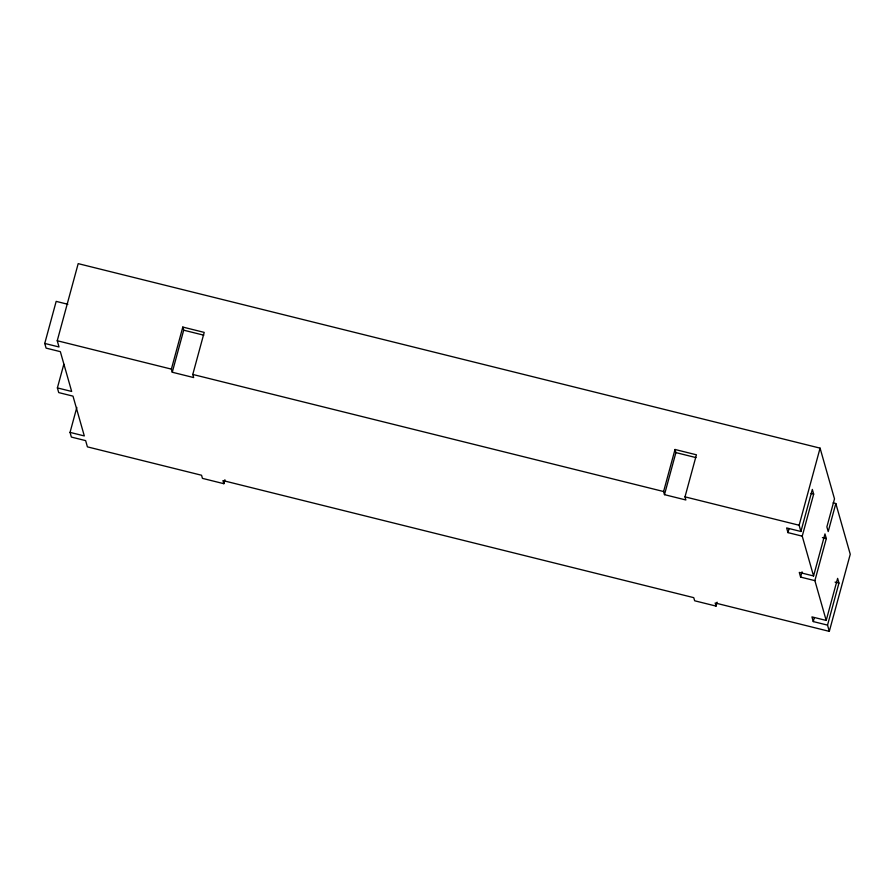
<?xml version="1.0" encoding="UTF-8"?>
<svg xmlns="http://www.w3.org/2000/svg" width="895" height="895" viewBox="0 0 895 895"><rect width="100%" height="100%" fill="white"/><g stroke="black" fill="none" stroke-linecap="round" stroke-linejoin="round"><path stroke-width="1.34" d="M63.825 364.254L57.392 387.904L71.667 391.462L60.345 351.657L46.081 348.11L44.75 343.434L56.172 301.38L67.852 304.278M44.75 343.434L59.014 346.98L57.246 340.738L78.189 263.633L820.077 448.138L834.498 498.862L826.879 526.898L828.211 531.574L835.829 503.538L833.122 502.867M224.913 479.742L223.839 483.692L202.438 478.366L201.554 475.245L87.408 446.862L85.64 440.62L71.365 437.073L70.045 432.386L76.825 407.415M171.381 369.12L182.804 327.067L204.205 332.392L192.783 374.446L193.667 377.567L172.265 372.242L171.381 369.12L57.246 340.738M172.265 372.242L183.688 330.188L182.804 327.067M663.598 491.534L675.02 449.48L696.422 454.805L684.999 496.859L685.883 499.981L664.482 494.655L663.598 491.534L192.783 374.446M664.482 494.655L675.904 452.601L675.02 449.48M223.839 483.692L222.944 480.57L693.759 597.659L694.654 600.78L716.056 606.094L717.119 602.156M716.056 606.094L715.161 602.973L829.307 631.367L827.528 625.124L813.264 621.577L811.933 616.89L826.197 620.436L814.886 580.642L800.611 577.096L799.28 572.408L813.555 575.966L802.233 536.161L787.969 532.614L789.043 528.676M787.969 532.614L786.638 527.938L800.902 531.485L799.134 525.242L820.077 448.138M800.902 531.485L812.336 489.431L813.667 494.107L802.233 536.161M800.611 577.096L802.043 571.838M813.555 575.966L824.977 533.901L826.309 538.589L814.886 580.642M813.264 621.577L814.327 617.628M826.197 620.436L837.619 578.383L838.951 583.07L827.528 625.124M829.307 631.367L850.25 554.262L835.829 503.538M183.688 330.188L203.758 335.178M675.904 452.601L695.974 457.591M811.071 493.469L813.667 494.107M684.999 496.859L799.134 525.242M822.415 537.615L826.309 538.589M835.057 582.097L838.951 583.07M70.045 432.386L84.309 435.932L72.998 396.138L58.723 392.592L57.392 387.904"/></g></svg>
